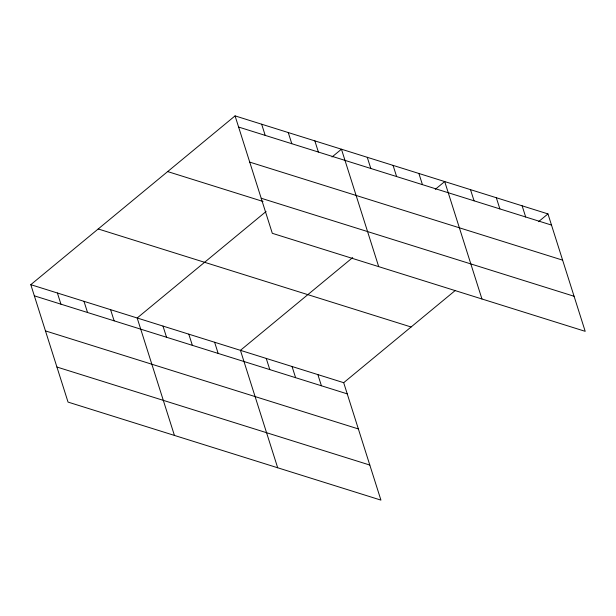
<?xml version="1.0" encoding="UTF-8"?>
<svg xmlns="http://www.w3.org/2000/svg" width="616" height="616" viewBox="0 0 616 616"><rect width="100%" height="100%" fill="white"/><g stroke="black" fill="none" stroke-linecap="round" stroke-linejoin="round"><path stroke-width="0.92" d="M30.8 284.669L343.69 382.69L380.934 500.115L68.045 402.094L30.8 284.669L235.066 115.885L547.955 213.906L585.2 331.331L272.31 233.31L235.066 115.885M266.081 211.488L137.183 317.995L174.428 435.42M332.024 156.995L341.449 149.211L378.694 266.636M352.691 257.58L240.433 350.342L277.685 467.767M435.273 189.343L444.698 181.558L481.951 298.983M343.69 382.69L455.224 290.529M538.53 221.698L547.955 213.906M238.608 127.05L551.497 225.079M249.734 162.116L562.616 260.145M261.192 198.244L574.073 296.265M167.66 171.579L263.032 201.463M98.206 228.967L411.095 326.996M34.342 295.834L347.231 393.863M45.468 330.9L358.35 428.928M56.926 367.028L369.808 465.049M522.137 205.821L525.679 216.986M496.327 197.736L499.869 208.901M470.508 189.651L474.058 200.816M418.888 173.473L422.43 184.638M393.07 165.388L396.612 176.553M367.259 157.303L370.801 168.468M314.853 140.879L318.395 152.044M288.257 132.548L291.799 143.713M261.661 124.216L265.203 135.381M317.871 374.605L321.413 385.77M292.061 366.52L295.603 377.685M266.243 358.435L269.793 369.6M214.622 342.257L218.164 353.422M188.804 334.172L192.346 345.337M162.994 326.087L166.536 337.252M110.587 309.663L114.129 320.828M83.992 301.332L87.534 312.497M57.396 293L60.938 304.165"/></g></svg>
